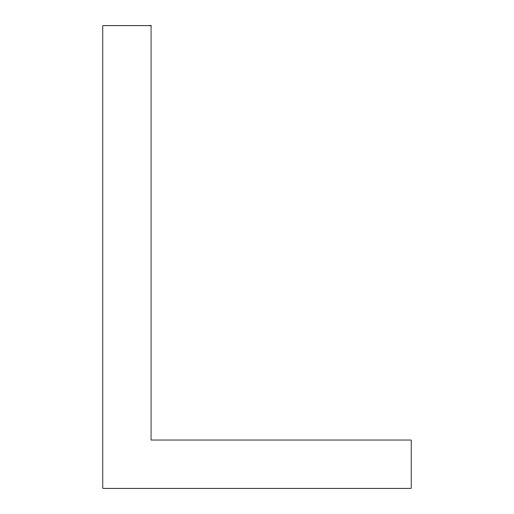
<?xml version="1.0" encoding="UTF-8"?>
<svg xmlns="http://www.w3.org/2000/svg" width="514" height="514" viewBox="0 0 514 514"><rect width="100%" height="100%" fill="white"/><g stroke="black" fill="none" stroke-linecap="round" stroke-linejoin="round"><path stroke-width="0.77" d="M151.065 25.7L102.8 25.7L102.8 488.3L411.2 488.3L411.2 440.035L151.065 440.035L151.065 25.7"/></g></svg>
